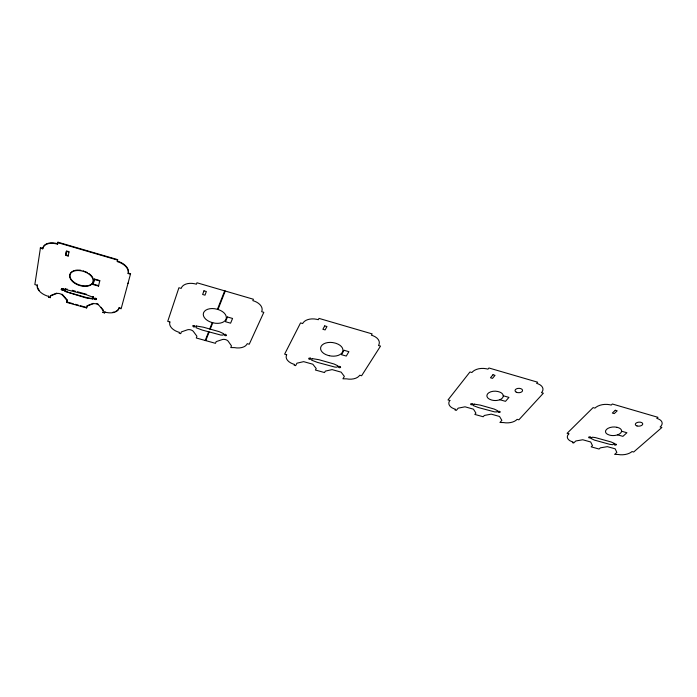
<?xml version="1.0" encoding="UTF-8"?>
<svg xmlns="http://www.w3.org/2000/svg" width="697" height="697" viewBox="0 0 697 697"><rect width="100%" height="100%" fill="white"/><g stroke="black" fill="none" stroke-linecap="round" stroke-linejoin="round"><path stroke-width="1.05" d="M37.324 284.812L37.115 286.432A12.982 7.545 18.8 0 0 46.795 295.842L48.685 296.443L48.834 296.016L48.529 297.34L50.376 297.384L48.529 297.34M616.993 427.296A7.85 4.226 -3.8 0 0 606.503 429.43A7.85 4.226 -3.8 0 0 609.239 435.006L610.11 435.242A7.841 4.217 -3.8 0 0 617.307 434.928L617.742 434.78A7.841 4.217 -3.8 0 0 621.567 431.286L621.585 431.016A7.841 4.217 -3.8 0 0 618.701 427.819L616.984 427.296M37.168 285.239L34.85 284.585L40.47 247.688L42.883 248.385L42.717 248.82L40.304 248.115L40.47 247.688M128.117 273.52L128.248 273.085L130.566 273.755L130.435 274.191L128.117 273.52L128.44 271.839A13.173 8.155 17.6 0 0 119.292 261.793L117.349 261.14L117.715 259.641L57.964 242.207L57.799 242.643L117.575 260.077L117.209 261.575L119.152 262.229A13.182 8.155 17.6 0 1 128.309 272.266M43.048 247.583A13.609 8.242 20 0 1 55.507 243.68L57.537 244.185L57.964 242.207M50.228 297.811L50.698 295.502L56.684 293.123M61.24 289.412L62.686 288.985L63.444 290.205M66.503 250.911L65.788 254.884L68.315 255.616L68.158 256.043L65.631 255.311L66.354 251.347L68.89 252.087M68.158 256.043L69.047 251.652L67.356 251.155M64.995 289.072L64.891 290.902L68.097 292.304L87.665 297.88L93.058 298.604L92.919 299.03L85.696 297.828L64.743 291.329L64.995 289.072L67.191 289.107M80.512 305.765L86.785 307.516L86.646 307.943L66.781 302.411L67.287 300.128L62.739 294.814A4.443 2.579 18.3 0 0 61.928 294.16M67.287 300.128L66.781 302.411M92.919 299.03L93.407 297.061L92.736 296.504M86.646 307.943L87.195 305.669L87.055 306.096L93.128 303.779A4.365 2.561 16.9 0 1 99.079 305.443L103.365 310.644L101.048 307.246M93.076 284.55L94.365 278.983L93.076 284.55L98.512 286.092L98.652 285.665L93.215 284.115M98.512 286.092L99.837 280.543L99.697 280.969L94.217 279.41M104.907 311.629L104.567 312.927L102.921 312.465L103.496 310.217M104.567 312.927L104.777 312.056L106.641 312.5A12.598 7.458 16.6 0 0 118.577 309.241L119.117 307.743L120.546 308.144M42.717 248.82L43.214 247.147A13.6 8.242 20 0 1 55.664 243.253L57.703 243.758L57.537 244.185M127.969 283.452L130.566 273.755M119.117 307.743L118.987 308.17L121.139 308.771L128.091 283.026M102.921 312.465L104.698 312.5M93.407 297.061L93.241 297.532L93.293 296.87M64.847 289.499L65.274 288.941M50.698 295.502L50.55 295.929L56.535 293.55A4.443 2.579 18.3 0 1 62.591 295.24L67.139 300.546M205.223 340.476L208.603 331.85M209.727 328.975L212.236 322.589L213.204 322.859A11.431 7.075 12.4 0 0 226.046 319.165A11.431 7.075 12.4 0 0 218.422 309.625L217.168 309.259A11.44 7.075 12.5 0 0 203.568 312.744A11.44 7.075 12.5 0 0 211.958 322.519L212.236 322.589M217.429 309.337L224.678 290.858M205.754 340.624L209.144 331.999M210.267 329.132L212.777 322.746M217.987 309.494L225.236 291.024M94.348 298.333C93.485 300.067 97.928 299.954 95.942 298.386C93.293 297.236 95.158 300.268 96.587 298.882M63.436 290.222L62.138 290.3L61.24 289.421M88.205 305.286L93.259 303.352M61.719 288.532L63.113 288.689M193.278 325.525L194.402 325.56A1.159 0.697 13 0 1 195.116 326.179L195.134 326.37A1.159 0.697 13 0 1 194.742 326.797L193.923 326.841M65.126 289.368L86.367 294.726L93.154 297.297M67.966 302.28L73.194 303.735M75.285 304.31L78.421 305.19M72.288 290.3L75.337 291.154M77.367 291.729L86.506 294.3M499.801 399.712L505.508 401.333L508.949 397.386L503.243 395.757M617.577 434.841L622.926 436.357L626.917 432.741L621.567 431.216M95.271 279.236L98.922 280.281M310.296 358.145L309.189 358.11A1.106 0.671 7.7 0 0 308.727 358.746A1.106 0.671 7.7 0 0 309.607 359.338L310.444 359.295A1.106 0.671 7.7 0 0 310.888 358.911L310.897 358.728A1.106 0.671 7.7 0 0 310.287 358.127M63.375 288.863C64.647 290.274 61.467 290.335 61.388 288.994M93.285 279.227A12.18 7.31 18.3 0 1 78.63 284.698A12.18 7.31 18.3 0 1 72.357 271.447M72.845 271.177A12.18 7.31 18.3 0 1 73.934 270.715M75.145 270.375A12.18 7.31 18.3 0 1 77.881 270.079M78.613 270.087A12.18 7.31 18.3 0 1 80.869 270.305M83.161 270.819A12.18 7.31 18.3 0 1 83.91 271.055M85.382 271.603A12.18 7.31 18.3 0 1 86.097 271.917M86.794 272.257A12.18 7.31 18.3 0 1 87.465 272.623M88.737 273.416A12.18 7.31 18.3 0 1 89.329 273.843M89.887 274.287A12.18 7.31 18.3 0 1 90.898 275.219M91.351 275.707A12.18 7.31 18.3 0 1 92.962 278.216M118.699 308.815A12.59 7.467 16.6 0 1 115.423 311.568M114.212 311.977A12.59 7.467 16.6 0 1 112.87 312.265M96.413 303.448A4.365 2.561 16.9 0 1 98.434 304.38M39.189 290.283A12.973 7.545 18.8 0 1 37.446 287.059M193.897 326.841A1.159 0.697 13 0 1 192.912 326.213A1.159 0.697 13 0 1 193.252 325.508M616.401 444.477L616.314 444.747A1.037 0.549 -3.6 0 1 614.954 445.087L614.536 444.93A1.037 0.549 -3.6 0 1 614.58 444.25L615.015 444.067A1.037 0.549 -3.6 0 1 615.782 444.05L616.401 444.477M614.266 443.397L612.707 444.721L609.823 444.346L594.314 440.068L590.873 438.404L592.389 437.202L595.29 437.577L611.112 441.968L614.266 443.397M340.58 367.084L340.563 367.249A1.08 0.653 6.3 0 1 339.291 367.667L338.794 367.485A1.08 0.653 6.3 0 1 338.55 366.674L338.925 366.456A1.08 0.653 6.3 0 1 339.709 366.422L340.58 367.084M169.902 321.979L169.659 323.086A12.163 7.327 13.5 0 0 177.674 331.824L179.434 332.391L179.138 333.218L180.732 333.654L181.351 331.92L187.615 329.742A4.173 2.5 13 0 1 193.296 331.336L196.929 336.259L196.275 337.984L215.469 343.325L216.166 341.626L222.5 339.5A4.112 2.474 11.5 0 1 228.085 341.068L231.482 345.895L230.751 347.576L234.41 347.62A11.893 7.197 11.1 0 0 246.66 344.658L247.235 343.665L249.247 344.231L263.823 312.317L261.654 311.69L262.037 310.54A12.407 7.85 11.1 0 0 254.632 301.235L252.828 300.625L253.42 299.248L196.955 282.773L196.458 284.193L194.533 283.723A12.694 7.998 14 0 0 181.69 287.26L181.176 288.401L178.911 287.748L167.724 321.369L169.902 321.979M472.732 404.216L472.679 404.382A1.072 0.619 0.8 0 1 472.165 404.73L471.364 404.765A1.072 0.619 0.8 0 1 470.867 404.582A1.054 0.601 0.8 0 1 471.181 403.65L472.252 403.694A1.054 0.601 0.8 0 1 472.732 404.216M203.968 290.823L202.627 294.483L204.996 295.171L206.338 291.52L203.968 290.823M500.045 411.91L499.993 412.058A1.045 0.592 -0.1 0 1 498.669 412.432L498.216 412.258A1.045 0.592 -0.1 0 1 498.146 411.526L498.555 411.335A1.045 0.592 -0.1 0 1 499.331 411.3L500.045 411.91M196.423 326.039L196.04 327.729L202.304 330.082L220.905 335.065L223.049 335.109L223.632 333.689L219.372 331.728L203.402 327.198L196.423 326.039M286.676 354.721L286.284 355.749A11.631 7.022 8.2 0 0 292.906 363.912L294.552 364.444L294.143 365.219L295.641 365.637L296.948 363.189L303.639 361.647L312.814 364.217L316.238 368.565L315.41 370.02L324.523 372.555L325.36 371.109L332.086 369.61L341.121 372.137L344.37 376.415L342.915 378.793L346.514 378.846A11.457 6.857 5.9 0 0 359.007 376.127L359.713 375.204L361.621 375.735L380.527 346.087L378.48 345.494L379.02 344.423A11.945 7.458 5.2 0 0 373.061 335.754L371.37 335.179L372.154 333.907L318.991 318.39L318.294 319.705L316.473 319.261A12.128 7.65 7.9 0 0 303.334 322.493L302.655 323.547L300.529 322.938L284.629 354.146L286.676 354.721M227.44 316.987L225.497 321.726L230.602 323.173L232.571 318.451L227.44 316.987M590.734 437.394L590.664 437.542A1.054 0.566 -2.9 0 1 590.106 437.855L589.313 437.89A1.054 0.566 -2.9 0 1 588.643 437.385A1.054 0.566 -2.9 0 1 589.287 436.845L590.359 436.897A1.054 0.566 -2.9 0 1 590.742 437.385M324.724 325.891L322.877 329.28L325.107 329.925L326.963 326.544L324.724 325.891M312.212 358.598L311.585 360.175L317.414 362.388L335.013 367.101L337.121 367.145L337.906 365.82L333.985 363.982L318.921 359.704L312.212 358.598M344.048 350.295L341.46 354.695L346.278 356.062L348.892 351.671L344.048 350.295M449.87 400.479L449.269 401.402A11.178 6.447 1.3 0 0 454.052 408.799L455.559 409.287L455.002 409.984L456.387 410.367L458.164 408.163L465.03 406.813L473.472 409.174L475.92 413.121L474.823 414.427L483.213 416.762L484.328 415.464L491.219 414.14L499.54 416.475L501.849 420.352L499.941 422.487L503.452 422.556A11.108 6.256 -0.4 0 0 516.233 420.16L517.113 419.333L518.864 419.829L543.355 393.195L541.473 392.655L542.222 391.697A11.605 6.752 -1.7 0 0 538.145 383.864L536.612 383.341L537.64 382.2L488.911 367.981L487.961 369.157L486.271 368.748A11.675 6.979 0.1 0 0 472.784 371.579L471.913 372.52L469.961 371.963L447.988 399.956L449.87 400.479M492.971 374.751L490.479 377.783L492.518 378.375L495.018 375.343L492.971 374.751M474.038 404.103L473.106 405.523L478.351 407.545L494.6 411.892L496.647 411.944L497.684 410.76L494.234 409.078L480.372 405.14L474.038 404.103M568.848 433.839L568.107 434.693A11.021 5.951 -2.6 0 0 571.645 441.549L573.047 442.011L572.385 442.647L573.683 443.013L575.792 440.983L582.753 439.763L590.681 441.976L592.476 445.636L591.187 446.838L599.072 449.042L600.37 447.84L607.357 446.646L615.181 448.833L616.836 452.431L614.623 454.4L618.065 454.479A10.995 5.759 -3.7 0 0 631.02 452.318L632.013 451.551L633.66 452.013L661.88 427.496L660.12 426.982L661 426.102A11.509 6.177 -5.1 0 0 658.212 418.862L656.783 418.366L657.968 417.32L612.341 403.999L611.225 405.088L609.631 404.704A11.535 6.404 -4 0 0 595.944 407.257L594.933 408.12L593.112 407.597L567.079 433.342L568.848 433.839M224.565 334.464L224.425 334.604A1.124 0.68 11.6 0 0 224.8 335.466L225.331 335.666A1.124 0.68 11.6 0 0 226.551 335.205L225.558 334.316A1.124 0.68 11.6 0 0 224.765 334.36L224.565 334.464M615.268 410.263L612.341 413.051L614.257 413.6L617.185 410.821L615.268 410.263M499.958 399.651L499.54 399.817A7.946 4.609 -0.2 0 1 492.265 400.183L491.333 399.93A7.955 4.618 -0.2 0 1 487.578 393.883A7.955 4.618 -0.2 0 1 497.893 391.514L499.723 392.071A7.946 4.609 -0.2 0 1 503.217 395.539L503.251 395.835A7.946 4.609 -0.2 0 1 499.958 399.651M329.193 355.697L328.017 355.383A10.969 6.752 6.8 0 1 321.16 346.261A10.969 6.752 6.8 0 1 335.057 343.063L336.242 343.421A10.969 6.752 6.8 0 1 342.366 352.316A10.969 6.752 6.8 0 1 329.193 355.697M73.394 282.285A12.18 7.31 18.3 0 0 92.962 282.503A12.18 7.31 18.3 0 0 78.09 270.506A12.18 7.31 18.3 0 0 73.394 282.285M516.268 392.176A3.764 2.187 -1.2 0 0 522.48 390.947A3.764 2.187 -1.2 0 0 517.679 388.447A3.764 2.187 -1.2 0 0 516.268 392.176M637.023 425.963A3.729 2.013 -4.8 0 0 642.756 424.029A3.729 2.013 -4.8 0 0 637.346 422.452A3.729 2.013 -4.8 0 0 637.023 425.963"/></g></svg>
